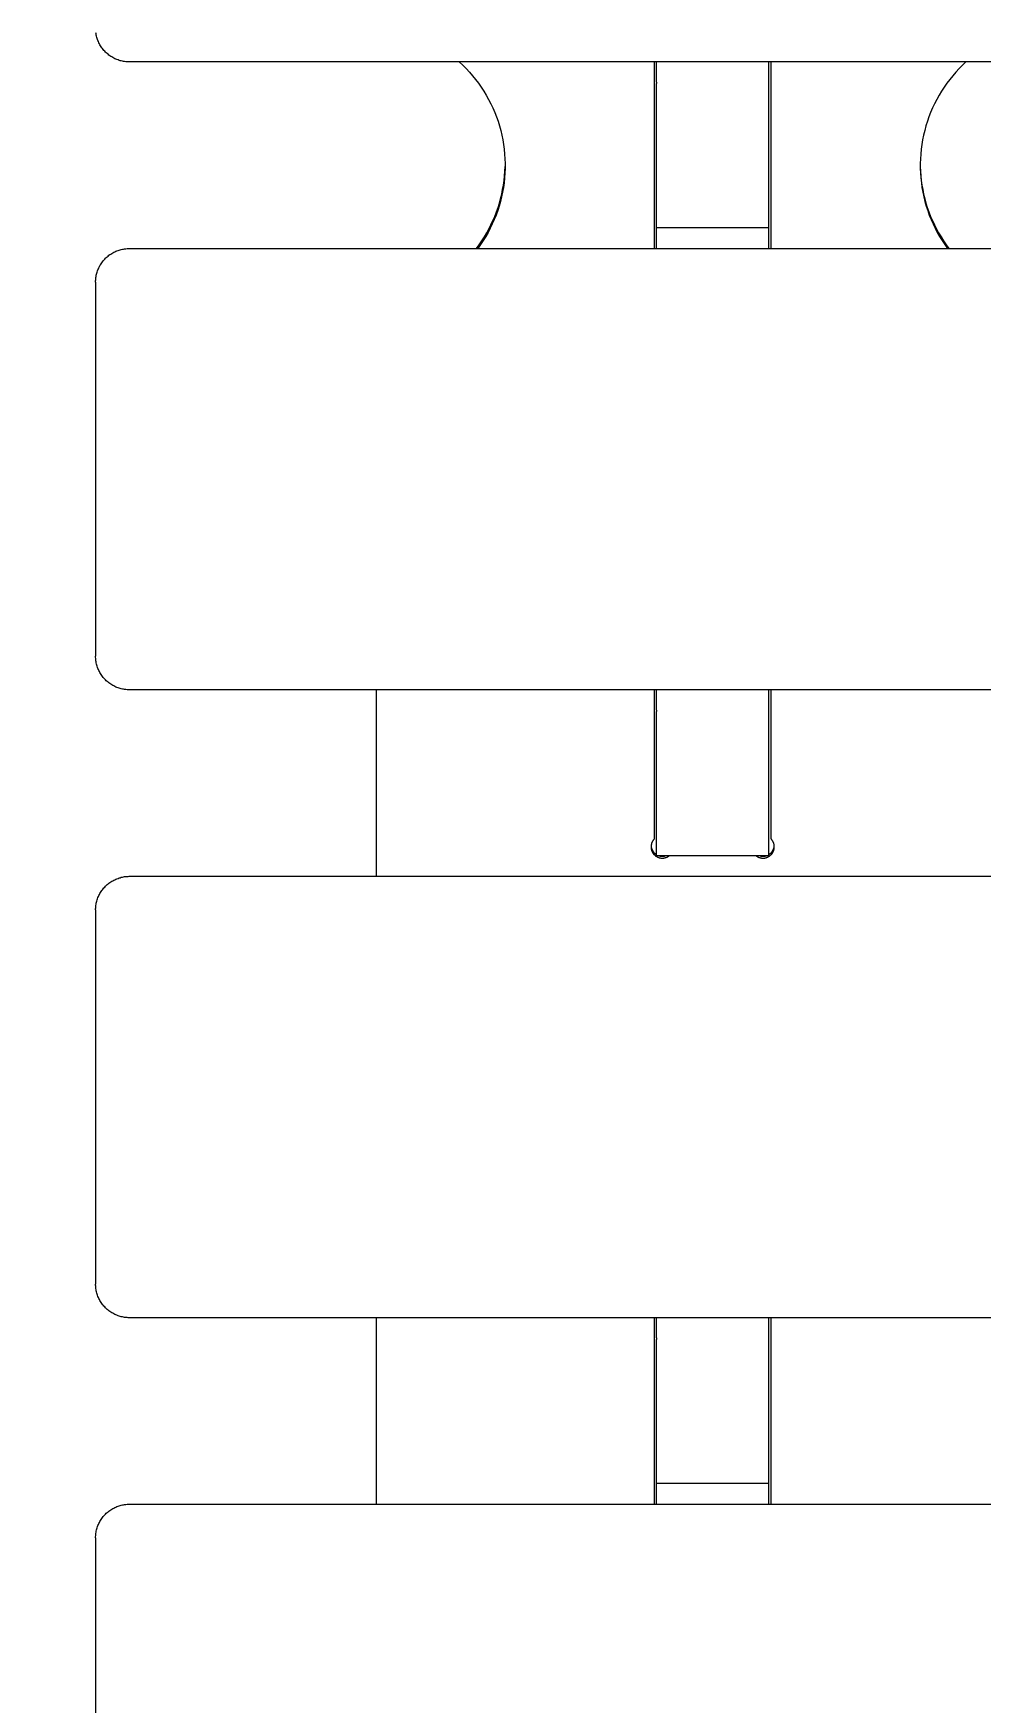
# Model space of a CAD drawing. Header units: millimetres. Extents: x -213 to 4577, y -424 to 2634.
# Drawn here: x 125.4 to 209.8, y 857.1 to 1005.8 of the extents above; entities that cross this region are included whole.
import ezdxf

# ---------------------------------------------------------------- set-up
doc = ezdxf.new("R2010")
doc.units = ezdxf.units.MM
doc.layers.add('ZANO_R', color=7, linetype='Continuous', lineweight=0)
doc.layers.add('ZANO_W', color=1, linetype='Continuous', lineweight=0)
doc.styles.add('Arial', font='arial.ttf')
doc.styles.get("Standard").update_dxf_attribs({"font": 'ARIALUNI.TTF'})
doc.dimstyles.new('pl i ang', dxfattribs={"dimtxt": 50, "dimasz": 50, "dimexe": 1.25, "dimexo": 0.625, "dimgap": 10, "dimtad": 1, "dimtoh": 1, "dimtxsty": 'Standard', "dimcen": 2.5, "dimclrd": 1, "dimclre": 1, "dimclrt": 1, "dimadec": 0, "dimazin": 0, "dimtfac": 1, "dimtmove": 0, "dimatfit": 3, "dimfxl": 1, "dimarcsym": 1})

# ---------------------------------------------------------------- blocks, each defined once
blk = doc.blocks.new('*D431')
at = {"layer": 'ZANO_W', "color": 1, "lineweight": -2}
for p, q in [((123.92, 1154.52), (-47.8, 1154.52)), ((-37.8, 1114.52), (-37.8, 763.54)), ((123.92, 723.54), (-47.8, 723.54))]:
    blk.add_line(p, q, dxfattribs=at)
at = {"layer": 'ZANO_W', "color": 1}
for points in [[(-31.14, 1114.52), (-44.47, 1114.52), (-37.8, 1154.52)], [(-44.47, 763.54), (-31.14, 763.54), (-37.8, 723.54)]]:
    blk.add_solid(points, dxfattribs=at)
at = {"layer": 'ZANO_W', "color": 1, "insert": (-68.24, 939.03), "char_height": 40, "attachment_point": 5, "rotation": 90, "style": 'Arial'}
blk.add_mtext('431', dxfattribs=at)

msp = doc.modelspace()

# ---------------------------------------------------------------- linework, layer by layer
at = {"layer": 'ZANO_R'}
for p, q in [((130.96, 1005.78), (130.95, 1005.88)), ((130.98, 1005.68), (130.96, 1005.78)), ((131.01, 1005.58), (130.98, 1005.68)), ((131.03, 1005.48), (131.01, 1005.58)), ((131.06, 1005.39), (131.03, 1005.48)), ((131.09, 1005.29), (131.06, 1005.39)), ((131.13, 1005.19), (131.09, 1005.29)), ((131.17, 1005.1), (131.13, 1005.19)), ((131.21, 1005), (131.17, 1005.1)), ((131.26, 1004.91), (131.21, 1005)), ((131.31, 1004.82), (131.26, 1004.91)), ((131.36, 1004.73), (131.31, 1004.82)), ((131.41, 1004.65), (131.36, 1004.73)), ((131.47, 1004.56), (131.41, 1004.65)), ((131.53, 1004.48), (131.47, 1004.56)), ((131.59, 1004.4), (131.53, 1004.48)), ((131.66, 1004.32), (131.59, 1004.4)), ((131.73, 1004.25), (131.66, 1004.32)), ((131.8, 1004.17), (131.73, 1004.25)), ((131.87, 1004.1), (131.8, 1004.17)), ((131.95, 1004.03), (131.87, 1004.1)), ((132.03, 1003.97), (131.95, 1004.03)), ((132.11, 1003.9), (132.03, 1003.97)), ((132.19, 1003.84), (132.11, 1003.9)), ((132.28, 1003.78), (132.19, 1003.84)), ((132.36, 1003.73), (132.28, 1003.78)), ((132.45, 1003.68), (132.36, 1003.73)), ((132.54, 1003.63), (132.45, 1003.68)), ((132.63, 1003.58), (132.54, 1003.63)), ((132.73, 1003.54), (132.63, 1003.58)), ((132.82, 1003.5), (132.73, 1003.54)), ((132.92, 1003.47), (132.82, 1003.5)), ((133.01, 1003.43), (132.92, 1003.47)), ((133.11, 1003.4), (133.01, 1003.43)), ((133.21, 1003.38), (133.11, 1003.4)), ((133.31, 1003.36), (133.21, 1003.38)), ((133.41, 1003.34), (133.31, 1003.36)), ((133.51, 1003.32), (133.41, 1003.34)), ((133.61, 1003.31), (133.51, 1003.32)), ((133.72, 1003.3), (133.61, 1003.31)), ((133.82, 1003.29), (133.72, 1003.3)), ((133.92, 1003.29), (133.82, 1003.29)), ((1927.92, 1003.29), (133.92, 1003.29)), ((163.34, 1003.29), (163.65, 1003)), ((163.65, 1003), (163.95, 1002.7)), ((163.95, 1002.7), (164.24, 1002.39)), ((180.72, 1003.29), (180.72, 986.67)), ((180.92, 1001.49), (180.92, 1003.29)), ((190.92, 1001.49), (190.92, 1003.29)), ((191.12, 986.67), (191.12, 1003.29)), ((207.89, 1002.7), (207.6, 1002.39)), ((208.19, 1003), (207.89, 1002.7)), ((208.5, 1003.29), (208.19, 1003)), ((164.24, 1002.39), (164.52, 1002.06)), ((164.52, 1002.06), (164.79, 1001.73)), ((164.79, 1001.73), (165.04, 1001.39)), ((165.04, 1001.39), (165.29, 1001.04)), ((180.92, 1001.49), (180.92, 1001.36)), ((180.92, 991.37), (180.92, 1001.36)), ((190.92, 1001.36), (190.92, 1001.49)), ((190.92, 991.37), (190.92, 1001.36)), ((206.8, 1001.39), (206.55, 1001.04)), ((207.05, 1001.73), (206.8, 1001.39)), ((207.32, 1002.06), (207.05, 1001.73)), ((207.6, 1002.39), (207.32, 1002.06)), ((165.29, 1001.04), (165.52, 1000.69)), ((165.52, 1000.69), (165.74, 1000.32)), ((165.74, 1000.32), (165.95, 999.95)), ((165.95, 999.95), (166.14, 999.57)), ((166.14, 999.57), (166.32, 999.19)), ((205.7, 999.57), (205.52, 999.19)), ((205.9, 999.95), (205.7, 999.57)), ((206.1, 1000.32), (205.9, 999.95)), ((206.32, 1000.69), (206.1, 1000.32)), ((206.55, 1001.04), (206.32, 1000.69)), ((166.32, 999.19), (166.49, 998.79)), ((166.49, 998.79), (166.64, 998.4)), ((166.64, 998.4), (166.79, 998)), ((205.2, 998.4), (205.06, 998)), ((205.35, 998.79), (205.2, 998.4)), ((205.52, 999.19), (205.35, 998.79)), ((166.79, 998), (166.91, 997.59)), ((166.91, 997.59), (167.03, 997.18)), ((167.03, 997.18), (167.13, 996.77)), ((167.13, 996.77), (167.21, 996.35)), ((204.72, 996.77), (204.63, 996.35)), ((204.82, 997.18), (204.72, 996.77)), ((204.93, 997.59), (204.82, 997.18)), ((205.06, 998), (204.93, 997.59)), ((167.21, 996.35), (167.28, 995.93)), ((167.28, 995.93), (167.34, 995.51)), ((167.34, 995.51), (167.38, 995.08)), ((204.5, 995.51), (204.46, 995.08)), ((204.56, 995.93), (204.5, 995.51)), ((204.63, 996.35), (204.56, 995.93)), ((167.38, 995.08), (167.41, 994.66)), ((167.4, 993.55), (167.42, 993.97)), ((167.42, 993.81), (167.4, 993.38)), ((167.41, 994.66), (167.42, 994.23)), ((167.42, 994.23), (167.42, 993.81)), ((204.44, 994.66), (204.42, 994.23)), ((204.42, 994.23), (204.42, 993.81)), ((204.42, 993.97), (204.44, 993.55)), ((204.42, 993.81), (204.44, 993.38)), ((204.46, 995.08), (204.44, 994.66)), ((167.2, 991.91), (167.27, 992.32)), ((167.27, 992.32), (167.33, 992.73)), ((167.33, 992.53), (167.27, 992.11)), ((167.33, 992.73), (167.37, 993.14)), ((167.37, 992.96), (167.33, 992.53)), ((167.37, 993.14), (167.4, 993.55)), ((167.4, 993.38), (167.37, 992.96)), ((204.44, 993.55), (204.47, 993.14)), ((204.44, 993.38), (204.47, 992.96)), ((204.47, 993.14), (204.51, 992.73)), ((204.47, 992.96), (204.52, 992.53)), ((204.51, 992.73), (204.57, 992.32)), ((204.52, 992.53), (204.57, 992.11)), ((204.57, 992.32), (204.64, 991.91)), ((166.79, 990.31), (166.91, 990.71)), ((167, 990.86), (166.89, 990.45)), ((166.91, 990.71), (167.02, 991.1)), ((167.11, 991.28), (167, 990.86)), ((167.02, 991.1), (167.12, 991.51)), ((167.19, 991.69), (167.11, 991.28)), ((167.12, 991.51), (167.2, 991.91)), ((167.27, 992.11), (167.19, 991.69)), ((180.92, 988.5), (180.92, 991.37)), ((190.92, 988.5), (190.92, 991.37)), ((204.57, 992.11), (204.65, 991.69)), ((204.64, 991.91), (204.72, 991.51)), ((204.65, 991.69), (204.74, 991.28)), ((204.72, 991.51), (204.82, 991.1)), ((204.74, 991.28), (204.84, 990.86)), ((204.82, 991.1), (204.93, 990.71)), ((204.84, 990.86), (204.96, 990.45)), ((204.93, 990.71), (205.05, 990.31)), ((166.16, 988.78), (166.34, 989.15)), ((166.46, 989.25), (166.28, 988.86)), ((166.34, 989.15), (166.5, 989.53)), ((166.61, 989.65), (166.46, 989.25)), ((166.5, 989.53), (166.65, 989.92)), ((166.76, 990.05), (166.61, 989.65)), ((166.65, 989.92), (166.79, 990.31)), ((166.89, 990.45), (166.76, 990.05)), ((204.96, 990.45), (205.09, 990.05)), ((205.05, 990.31), (205.19, 989.92)), ((205.09, 990.05), (205.23, 989.65)), ((205.19, 989.92), (205.34, 989.53)), ((205.23, 989.65), (205.39, 989.25)), ((205.34, 989.53), (205.5, 989.15)), ((205.39, 989.25), (205.56, 988.86)), ((205.5, 989.15), (205.68, 988.78)), ((165.34, 987.34), (165.57, 987.69)), ((165.69, 987.73), (165.47, 987.37)), ((165.57, 987.69), (165.78, 988.05)), ((165.9, 988.1), (165.69, 987.73)), ((165.78, 988.05), (165.98, 988.41)), ((166.1, 988.48), (165.9, 988.1)), ((165.98, 988.41), (166.16, 988.78)), ((166.28, 988.86), (166.1, 988.48)), ((180.92, 986.67), (180.92, 988.5)), ((190.92, 988.5), (180.92, 988.5)), ((190.92, 986.67), (190.92, 988.5)), ((205.56, 988.86), (205.74, 988.48)), ((205.68, 988.78), (205.86, 988.41)), ((205.74, 988.48), (205.94, 988.1)), ((205.86, 988.41), (206.06, 988.05)), ((205.94, 988.1), (206.15, 987.73)), ((206.06, 988.05), (206.28, 987.69)), ((206.15, 987.73), (206.37, 987.37)), ((206.28, 987.69), (206.5, 987.34)), ((132.28, 986.17), (132.36, 986.23)), ((132.36, 986.23), (132.45, 986.28)), ((132.45, 986.28), (132.54, 986.33)), ((132.54, 986.33), (132.63, 986.37)), ((132.63, 986.37), (132.73, 986.42)), ((132.73, 986.42), (132.82, 986.46)), ((132.82, 986.46), (132.92, 986.49)), ((132.92, 986.49), (133.01, 986.53)), ((133.01, 986.53), (133.11, 986.55)), ((133.11, 986.55), (133.21, 986.58)), ((133.21, 986.58), (133.31, 986.6)), ((133.31, 986.6), (133.41, 986.62)), ((133.41, 986.62), (133.51, 986.64)), ((133.51, 986.64), (133.61, 986.65)), ((133.61, 986.65), (133.72, 986.66)), ((133.72, 986.66), (133.82, 986.66)), ((133.82, 986.66), (133.92, 986.67)), ((133.92, 986.67), (1927.92, 986.67)), ((164.86, 986.67), (165.11, 987)), ((165.24, 987.01), (164.99, 986.67)), ((165.11, 987), (165.34, 987.34)), ((165.47, 987.37), (165.24, 987.01)), ((206.37, 987.37), (206.6, 987.01)), ((206.5, 987.34), (206.73, 987)), ((206.6, 987.01), (206.85, 986.67)), ((206.73, 987), (206.98, 986.67)), ((131.09, 984.67), (131.13, 984.77)), ((131.13, 984.77), (131.17, 984.86)), ((131.17, 984.86), (131.21, 984.95)), ((131.21, 984.95), (131.26, 985.05)), ((131.26, 985.05), (131.31, 985.14)), ((131.31, 985.14), (131.36, 985.22)), ((131.36, 985.22), (131.41, 985.31)), ((131.41, 985.31), (131.47, 985.4)), ((131.47, 985.4), (131.53, 985.48)), ((131.53, 985.48), (131.59, 985.56)), ((131.59, 985.56), (131.66, 985.64)), ((131.66, 985.64), (131.73, 985.71)), ((131.73, 985.71), (131.8, 985.79)), ((131.8, 985.79), (131.87, 985.86)), ((131.87, 985.86), (131.95, 985.93)), ((131.95, 985.93), (132.03, 985.99)), ((132.03, 985.99), (132.11, 986.06)), ((132.11, 986.06), (132.19, 986.12)), ((132.19, 986.12), (132.28, 986.17)), ((130.92, 983.77), (130.93, 983.87)), ((130.92, 983.67), (130.92, 983.77)), ((130.92, 983.67), (130.92, 982.31)), ((130.93, 983.87), (130.94, 983.97)), ((130.94, 983.97), (130.95, 984.07)), ((130.95, 984.07), (130.96, 984.18)), ((130.96, 984.18), (130.98, 984.28)), ((130.98, 984.28), (131.01, 984.38)), ((131.01, 984.38), (131.03, 984.48)), ((131.03, 984.48), (131.06, 984.57)), ((131.06, 984.57), (131.09, 984.67)), ((130.92, 982.31), (130.92, 950.34)), ((130.92, 950.24), (130.92, 950.34)), ((130.93, 950.14), (130.92, 950.24)), ((130.94, 950.04), (130.93, 950.14)), ((130.95, 949.93), (130.94, 950.04)), ((130.96, 949.83), (130.95, 949.93)), ((130.98, 949.73), (130.96, 949.83)), ((131.01, 949.63), (130.98, 949.73)), ((131.03, 949.53), (131.01, 949.63)), ((131.06, 949.44), (131.03, 949.53)), ((131.09, 949.34), (131.06, 949.44)), ((131.13, 949.24), (131.09, 949.34)), ((131.17, 949.15), (131.13, 949.24)), ((131.21, 949.05), (131.17, 949.15)), ((131.26, 948.96), (131.21, 949.05)), ((131.31, 948.87), (131.26, 948.96)), ((131.36, 948.78), (131.31, 948.87)), ((131.41, 948.7), (131.36, 948.78)), ((131.47, 948.61), (131.41, 948.7)), ((131.53, 948.53), (131.47, 948.61)), ((131.59, 948.45), (131.53, 948.53)), ((131.66, 948.37), (131.59, 948.45)), ((131.73, 948.3), (131.66, 948.37)), ((131.8, 948.22), (131.73, 948.3)), ((131.87, 948.15), (131.8, 948.22)), ((131.95, 948.08), (131.87, 948.15)), ((132.03, 948.02), (131.95, 948.08)), ((132.11, 947.95), (132.03, 948.02)), ((132.19, 947.89), (132.11, 947.95)), ((132.28, 947.83), (132.19, 947.89)), ((132.36, 947.78), (132.28, 947.83)), ((132.45, 947.73), (132.36, 947.78)), ((132.54, 947.68), (132.45, 947.73)), ((132.63, 947.63), (132.54, 947.68)), ((132.73, 947.59), (132.63, 947.63)), ((132.82, 947.55), (132.73, 947.59)), ((132.92, 947.52), (132.82, 947.55)), ((133.01, 947.48), (132.92, 947.52)), ((133.11, 947.45), (133.01, 947.48)), ((133.21, 947.43), (133.11, 947.45)), ((133.31, 947.41), (133.21, 947.43)), ((133.41, 947.39), (133.31, 947.41)), ((133.51, 947.37), (133.41, 947.39)), ((133.61, 947.36), (133.51, 947.37)), ((133.72, 947.35), (133.61, 947.36)), ((133.82, 947.34), (133.72, 947.35)), ((133.92, 947.34), (133.82, 947.34)), ((1927.92, 947.34), (133.92, 947.34)), ((155.92, 947.34), (155.92, 930.72)), ((180.72, 947.34), (180.72, 934.05)), ((180.92, 945.54), (180.92, 947.34)), ((190.92, 945.54), (190.92, 947.34)), ((191.12, 934.05), (191.12, 947.34)), ((180.92, 945.54), (180.92, 945.41)), ((180.92, 935.42), (180.92, 945.41)), ((190.92, 945.41), (190.92, 945.54)), ((190.92, 935.42), (190.92, 945.41)), ((180.92, 932.55), (180.92, 935.42)), ((190.92, 932.55), (190.92, 935.42)), ((180.44, 933.47), (180.43, 933.44)), ((180.43, 933.44), (180.43, 933.4)), ((180.43, 933.43), (180.44, 933.39)), ((180.43, 933.4), (180.43, 933.37)), ((180.43, 933.37), (180.43, 933.33)), ((180.43, 933.33), (180.43, 933.3)), ((180.43, 933.3), (180.43, 933.26)), ((180.43, 933.26), (180.44, 933.23)), ((180.45, 933.54), (180.44, 933.5)), ((180.44, 933.5), (180.44, 933.47)), ((180.44, 933.39), (180.44, 933.36)), ((180.44, 933.36), (180.45, 933.33)), ((180.44, 933.23), (180.44, 933.19)), ((180.44, 933.19), (180.45, 933.16)), ((180.46, 933.57), (180.45, 933.54)), ((180.45, 933.33), (180.45, 933.29)), ((180.45, 933.29), (180.46, 933.26)), ((180.45, 933.16), (180.45, 933.13)), ((180.45, 933.13), (180.46, 933.09)), ((180.47, 933.64), (180.46, 933.61)), ((180.46, 933.61), (180.46, 933.57)), ((180.46, 933.26), (180.47, 933.23)), ((180.46, 933.09), (180.47, 933.06)), ((180.48, 933.67), (180.47, 933.64)), ((180.47, 933.23), (180.48, 933.19)), ((180.47, 933.06), (180.48, 933.03)), ((180.5, 933.7), (180.48, 933.67)), ((180.48, 933.19), (180.49, 933.16)), ((180.48, 933.03), (180.49, 932.99)), ((180.49, 933.16), (180.5, 933.13)), ((180.49, 932.99), (180.5, 932.96)), ((180.51, 933.74), (180.5, 933.7)), ((180.5, 933.13), (180.52, 933.1)), ((180.5, 932.96), (180.52, 932.93)), ((180.52, 933.77), (180.51, 933.74)), ((180.54, 933.8), (180.52, 933.77)), ((180.52, 933.1), (180.53, 933.07)), ((180.52, 932.93), (180.53, 932.9)), ((180.53, 933.07), (180.55, 933.04)), ((180.53, 932.9), (180.55, 932.87)), ((180.56, 933.83), (180.54, 933.8)), ((180.55, 933.04), (180.56, 933.01)), ((180.55, 932.87), (180.57, 932.84)), ((180.57, 933.86), (180.56, 933.83)), ((180.56, 933.01), (180.58, 932.98)), ((180.59, 933.89), (180.57, 933.86)), ((180.57, 932.84), (180.58, 932.81)), ((180.58, 932.98), (180.6, 932.95)), ((180.58, 932.81), (180.6, 932.78)), ((180.61, 933.92), (180.59, 933.89)), ((180.6, 932.95), (180.62, 932.92)), ((180.6, 932.78), (180.62, 932.75)), ((180.63, 933.94), (180.61, 933.92)), ((180.62, 932.92), (180.64, 932.9)), ((180.62, 932.75), (180.64, 932.72)), ((180.65, 933.97), (180.63, 933.94)), ((180.64, 932.9), (180.66, 932.87)), ((180.64, 932.72), (180.66, 932.7)), ((180.67, 934), (180.65, 933.97)), ((180.66, 932.87), (180.68, 932.84)), ((180.66, 932.7), (180.69, 932.67)), ((180.7, 934.02), (180.67, 934)), ((180.68, 932.84), (180.71, 932.82)), ((180.69, 932.67), (180.71, 932.65)), ((180.72, 934.05), (180.7, 934.02)), ((180.71, 932.82), (180.73, 932.79)), ((180.71, 932.65), (180.74, 932.62)), ((180.73, 932.79), (180.76, 932.77)), ((180.76, 932.77), (180.78, 932.75)), ((180.78, 932.75), (180.81, 932.73)), ((180.81, 932.73), (180.84, 932.71)), ((180.84, 932.71), (180.86, 932.69)), ((180.86, 932.69), (180.89, 932.67)), ((180.89, 932.67), (180.92, 932.65)), ((190.92, 932.65), (190.95, 932.67)), ((190.95, 932.67), (190.98, 932.69)), ((190.98, 932.69), (191.01, 932.71)), ((191.01, 932.71), (191.03, 932.73)), ((191.03, 932.73), (191.06, 932.75)), ((191.06, 932.75), (191.09, 932.77)), ((191.09, 932.77), (191.11, 932.79)), ((191.11, 932.79), (191.13, 932.82)), ((191.11, 932.62), (191.13, 932.65)), ((191.15, 934.02), (191.12, 934.05)), ((191.13, 932.82), (191.16, 932.84)), ((191.13, 932.65), (191.15, 932.67)), ((191.17, 934), (191.15, 934.02)), ((191.15, 932.67), (191.18, 932.7)), ((191.16, 932.84), (191.18, 932.87)), ((191.19, 933.97), (191.17, 934)), ((191.18, 932.87), (191.2, 932.9)), ((191.18, 932.7), (191.2, 932.72)), ((191.21, 933.94), (191.19, 933.97)), ((191.2, 932.9), (191.22, 932.92)), ((191.2, 932.72), (191.22, 932.75)), ((191.23, 933.92), (191.21, 933.94)), ((191.22, 932.92), (191.24, 932.95)), ((191.22, 932.75), (191.24, 932.78)), ((191.25, 933.89), (191.23, 933.92)), ((191.24, 932.95), (191.26, 932.98)), ((191.24, 932.78), (191.26, 932.81)), ((191.27, 933.86), (191.25, 933.89)), ((191.26, 932.98), (191.28, 933.01)), ((191.26, 932.81), (191.28, 932.84)), ((191.29, 933.83), (191.27, 933.86)), ((191.28, 933.01), (191.29, 933.04)), ((191.28, 932.84), (191.29, 932.87)), ((191.3, 933.8), (191.29, 933.83)), ((191.29, 933.04), (191.31, 933.07)), ((191.29, 932.87), (191.31, 932.9)), ((191.32, 933.77), (191.3, 933.8)), ((191.31, 933.07), (191.32, 933.1)), ((191.31, 932.9), (191.32, 932.93)), ((191.33, 933.74), (191.32, 933.77)), ((191.32, 933.1), (191.34, 933.13)), ((191.32, 932.93), (191.34, 932.96)), ((191.35, 933.7), (191.33, 933.74)), ((191.34, 933.13), (191.35, 933.16)), ((191.34, 932.96), (191.35, 932.99)), ((191.36, 933.67), (191.35, 933.7)), ((191.35, 933.16), (191.36, 933.19)), ((191.35, 932.99), (191.36, 933.03)), ((191.37, 933.64), (191.36, 933.67)), ((191.36, 933.19), (191.37, 933.23)), ((191.36, 933.03), (191.37, 933.06)), ((191.38, 933.61), (191.37, 933.64)), ((191.37, 933.23), (191.38, 933.26)), ((191.37, 933.06), (191.38, 933.09)), ((191.39, 933.57), (191.38, 933.61)), ((191.38, 933.26), (191.39, 933.29)), ((191.38, 933.09), (191.39, 933.13)), ((191.39, 933.54), (191.39, 933.57)), ((191.4, 933.5), (191.39, 933.54)), ((191.39, 933.29), (191.4, 933.33)), ((191.39, 933.13), (191.4, 933.16)), ((191.41, 933.47), (191.4, 933.5)), ((191.4, 933.36), (191.41, 933.39)), ((191.4, 933.33), (191.4, 933.36)), ((191.4, 933.19), (191.41, 933.23)), ((191.4, 933.16), (191.4, 933.19)), ((191.41, 933.44), (191.41, 933.47)), ((191.41, 933.4), (191.41, 933.44)), ((191.41, 933.39), (191.41, 933.43)), ((191.41, 933.37), (191.41, 933.4)), ((191.41, 933.33), (191.41, 933.37)), ((191.41, 933.3), (191.41, 933.33)), ((191.41, 933.26), (191.41, 933.3)), ((191.41, 933.23), (191.41, 933.26)), ((180.74, 932.62), (180.76, 932.6)), ((180.76, 932.6), (180.79, 932.58)), ((180.79, 932.58), (180.81, 932.55)), ((180.81, 932.55), (180.84, 932.53)), ((180.84, 932.53), (180.87, 932.51)), ((180.87, 932.51), (180.9, 932.49)), ((180.9, 932.49), (180.93, 932.48)), ((190.92, 932.55), (180.92, 932.55)), ((180.93, 932.48), (180.96, 932.46)), ((180.96, 932.46), (180.99, 932.44)), ((180.99, 932.44), (181.02, 932.43)), ((181.02, 932.43), (181.05, 932.42)), ((181.05, 932.42), (181.09, 932.4)), ((181.09, 932.4), (181.12, 932.39)), ((181.12, 932.39), (181.15, 932.38)), ((181.15, 932.38), (181.18, 932.37)), ((181.16, 932.55), (181.19, 932.54)), ((181.18, 932.37), (181.22, 932.37)), ((181.19, 932.54), (181.23, 932.53)), ((181.22, 932.37), (181.25, 932.36)), ((181.23, 932.53), (181.26, 932.53)), ((181.25, 932.36), (181.29, 932.35)), ((181.26, 932.53), (181.29, 932.52)), ((181.29, 932.52), (181.33, 932.52)), ((181.29, 932.35), (181.32, 932.35)), ((181.32, 932.35), (181.35, 932.35)), ((181.33, 932.52), (181.36, 932.51)), ((181.35, 932.35), (181.39, 932.34)), ((181.36, 932.51), (181.39, 932.51)), ((181.39, 932.51), (181.43, 932.51)), ((181.39, 932.34), (181.42, 932.34)), ((181.42, 932.34), (181.46, 932.34)), ((181.43, 932.51), (181.46, 932.51)), ((181.46, 932.51), (181.5, 932.51)), ((181.46, 932.34), (181.49, 932.35)), ((181.49, 932.35), (181.53, 932.35)), ((181.5, 932.51), (181.53, 932.52)), ((181.53, 932.52), (181.56, 932.52)), ((181.53, 932.35), (181.56, 932.35)), ((181.56, 932.52), (181.6, 932.53)), ((181.56, 932.35), (181.6, 932.36)), ((181.6, 932.53), (181.63, 932.53)), ((181.6, 932.36), (181.63, 932.36)), ((181.63, 932.53), (181.66, 932.54)), ((181.63, 932.36), (181.66, 932.37)), ((181.66, 932.54), (181.69, 932.55)), ((181.66, 932.37), (181.7, 932.38)), ((181.7, 932.38), (181.73, 932.39)), ((181.73, 932.39), (181.76, 932.4)), ((181.76, 932.4), (181.79, 932.41)), ((181.79, 932.41), (181.83, 932.43)), ((181.83, 932.43), (181.86, 932.44)), ((181.86, 932.44), (181.89, 932.46)), ((181.89, 932.46), (181.92, 932.47)), ((181.92, 932.47), (181.95, 932.49)), ((181.95, 932.49), (181.98, 932.51)), ((181.98, 932.51), (182.01, 932.53)), ((182.01, 932.53), (182.03, 932.55)), ((189.81, 932.55), (189.84, 932.53)), ((189.84, 932.53), (189.86, 932.51)), ((189.86, 932.51), (189.89, 932.49)), ((189.89, 932.49), (189.92, 932.47)), ((189.92, 932.47), (189.95, 932.46)), ((189.95, 932.46), (189.98, 932.44)), ((189.98, 932.44), (190.02, 932.43)), ((190.02, 932.43), (190.05, 932.41)), ((190.05, 932.41), (190.08, 932.4)), ((190.08, 932.4), (190.11, 932.39)), ((190.11, 932.39), (190.15, 932.38)), ((190.15, 932.55), (190.18, 932.54)), ((190.15, 932.38), (190.18, 932.37)), ((190.18, 932.54), (190.21, 932.53)), ((190.18, 932.37), (190.21, 932.36)), ((190.21, 932.53), (190.25, 932.53)), ((190.21, 932.36), (190.25, 932.36)), ((190.25, 932.53), (190.28, 932.52)), ((190.25, 932.36), (190.28, 932.35)), ((190.28, 932.52), (190.31, 932.52)), ((190.28, 932.35), (190.32, 932.35)), ((190.31, 932.52), (190.35, 932.51)), ((190.32, 932.35), (190.35, 932.35)), ((190.35, 932.51), (190.38, 932.51)), ((190.35, 932.35), (190.38, 932.34)), ((190.38, 932.51), (190.41, 932.51)), ((190.38, 932.34), (190.42, 932.34)), ((190.41, 932.51), (190.45, 932.51)), ((190.42, 932.34), (190.45, 932.34)), ((190.45, 932.51), (190.48, 932.51)), ((190.45, 932.34), (190.49, 932.35)), ((190.48, 932.51), (190.51, 932.52)), ((190.49, 932.35), (190.52, 932.35)), ((190.51, 932.52), (190.55, 932.52)), ((190.52, 932.35), (190.56, 932.35)), ((190.55, 932.52), (190.58, 932.53)), ((190.56, 932.35), (190.59, 932.36)), ((190.58, 932.53), (190.61, 932.53)), ((190.59, 932.36), (190.62, 932.37)), ((190.61, 932.53), (190.65, 932.54)), ((190.62, 932.37), (190.66, 932.37)), ((190.65, 932.54), (190.68, 932.55)), ((190.66, 932.37), (190.69, 932.38)), ((190.69, 932.38), (190.72, 932.39)), ((190.72, 932.39), (190.76, 932.4)), ((190.76, 932.4), (190.79, 932.42)), ((190.79, 932.42), (190.82, 932.43)), ((190.82, 932.43), (190.85, 932.44)), ((190.85, 932.44), (190.88, 932.46)), ((190.88, 932.46), (190.91, 932.48)), ((190.91, 932.48), (190.94, 932.49)), ((190.94, 932.49), (190.97, 932.51)), ((190.97, 932.51), (191, 932.53)), ((191, 932.53), (191.03, 932.55)), ((191.03, 932.55), (191.06, 932.58)), ((191.06, 932.58), (191.08, 932.6)), ((191.08, 932.6), (191.11, 932.62)), ((131.59, 929.61), (131.66, 929.69)), ((131.66, 929.69), (131.73, 929.76)), ((131.73, 929.76), (131.8, 929.84)), ((131.8, 929.84), (131.87, 929.91)), ((131.87, 929.91), (131.95, 929.98)), ((131.95, 929.98), (132.03, 930.04)), ((132.03, 930.04), (132.11, 930.11)), ((132.11, 930.11), (132.19, 930.17)), ((132.19, 930.17), (132.28, 930.22)), ((132.28, 930.22), (132.36, 930.28)), ((132.36, 930.28), (132.45, 930.33)), ((132.45, 930.33), (132.54, 930.38)), ((132.54, 930.38), (132.63, 930.42)), ((132.63, 930.42), (132.73, 930.47)), ((132.73, 930.47), (132.82, 930.51)), ((132.82, 930.51), (132.92, 930.54)), ((132.92, 930.54), (133.01, 930.58)), ((133.01, 930.58), (133.11, 930.6)), ((133.11, 930.6), (133.21, 930.63)), ((133.21, 930.63), (133.31, 930.65)), ((133.31, 930.65), (133.41, 930.67)), ((133.41, 930.67), (133.51, 930.69)), ((133.51, 930.69), (133.61, 930.7)), ((133.61, 930.7), (133.72, 930.71)), ((133.72, 930.71), (133.82, 930.71)), ((133.82, 930.71), (133.92, 930.72)), ((133.92, 930.72), (1927.92, 930.72)), ((130.95, 928.12), (130.96, 928.23)), ((130.96, 928.23), (130.98, 928.33)), ((130.98, 928.33), (131.01, 928.43)), ((131.01, 928.43), (131.03, 928.52)), ((131.03, 928.52), (131.06, 928.62)), ((131.06, 928.62), (131.09, 928.72)), ((131.09, 928.72), (131.13, 928.82)), ((131.13, 928.82), (131.17, 928.91)), ((131.17, 928.91), (131.21, 929)), ((131.21, 929), (131.26, 929.1)), ((131.26, 929.1), (131.31, 929.19)), ((131.31, 929.19), (131.36, 929.27)), ((131.36, 929.27), (131.41, 929.36)), ((131.41, 929.36), (131.47, 929.45)), ((131.47, 929.45), (131.53, 929.53)), ((131.53, 929.53), (131.59, 929.61)), ((130.92, 927.82), (130.93, 927.92)), ((130.92, 927.72), (130.92, 927.82)), ((130.92, 927.72), (130.92, 926.36)), ((130.93, 927.92), (130.94, 928.02)), ((130.94, 928.02), (130.95, 928.12)), ((130.92, 926.36), (130.92, 894.39)), ((130.92, 894.29), (130.92, 894.39)), ((130.93, 894.19), (130.92, 894.29)), ((130.94, 894.09), (130.93, 894.19)), ((130.95, 893.98), (130.94, 894.09)), ((130.96, 893.88), (130.95, 893.98)), ((130.98, 893.78), (130.96, 893.88)), ((131.01, 893.68), (130.98, 893.78)), ((131.03, 893.58), (131.01, 893.68)), ((131.06, 893.49), (131.03, 893.58)), ((131.09, 893.39), (131.06, 893.49)), ((131.13, 893.29), (131.09, 893.39)), ((131.17, 893.2), (131.13, 893.29)), ((131.21, 893.1), (131.17, 893.2)), ((131.26, 893.01), (131.21, 893.1)), ((131.31, 892.92), (131.26, 893.01)), ((131.36, 892.83), (131.31, 892.92)), ((131.41, 892.75), (131.36, 892.83)), ((131.47, 892.66), (131.41, 892.75)), ((131.53, 892.58), (131.47, 892.66)), ((131.59, 892.5), (131.53, 892.58)), ((131.66, 892.42), (131.59, 892.5)), ((131.73, 892.35), (131.66, 892.42)), ((131.8, 892.27), (131.73, 892.35)), ((131.87, 892.2), (131.8, 892.27)), ((131.95, 892.13), (131.87, 892.2)), ((132.03, 892.07), (131.95, 892.13)), ((132.11, 892), (132.03, 892.07)), ((132.19, 891.94), (132.11, 892)), ((132.28, 891.88), (132.19, 891.94)), ((132.36, 891.83), (132.28, 891.88)), ((132.45, 891.78), (132.36, 891.83)), ((132.54, 891.73), (132.45, 891.78)), ((132.63, 891.68), (132.54, 891.73)), ((132.73, 891.64), (132.63, 891.68)), ((132.82, 891.6), (132.73, 891.64)), ((132.92, 891.57), (132.82, 891.6)), ((133.01, 891.53), (132.92, 891.57)), ((133.11, 891.5), (133.01, 891.53)), ((133.21, 891.48), (133.11, 891.5)), ((133.31, 891.46), (133.21, 891.48)), ((133.41, 891.44), (133.31, 891.46)), ((133.51, 891.42), (133.41, 891.44)), ((133.61, 891.41), (133.51, 891.42)), ((133.72, 891.4), (133.61, 891.41)), ((133.82, 891.39), (133.72, 891.4)), ((133.92, 891.39), (133.82, 891.39)), ((1927.92, 891.39), (133.92, 891.39)), ((155.92, 891.39), (155.92, 874.77)), ((180.72, 891.39), (180.72, 874.77)), ((180.92, 889.59), (180.92, 891.39)), ((190.92, 889.59), (190.92, 891.39)), ((191.12, 874.77), (191.12, 891.39)), ((180.92, 889.59), (180.92, 889.46)), ((190.92, 889.46), (190.92, 889.59)), ((180.92, 879.47), (180.92, 889.46)), ((190.92, 879.47), (190.92, 889.46)), ((180.92, 876.6), (180.92, 879.47)), ((190.92, 876.6), (190.92, 879.47)), ((180.92, 874.77), (180.92, 876.6)), ((190.92, 876.6), (180.92, 876.6)), ((190.92, 874.77), (190.92, 876.6)), ((132.92, 874.59), (133.01, 874.62)), ((133.01, 874.62), (133.11, 874.65)), ((133.11, 874.65), (133.21, 874.68)), ((133.21, 874.68), (133.31, 874.7)), ((133.31, 874.7), (133.41, 874.72)), ((133.41, 874.72), (133.51, 874.74)), ((133.51, 874.74), (133.61, 874.75)), ((133.61, 874.75), (133.72, 874.76)), ((133.72, 874.76), (133.82, 874.76)), ((133.82, 874.76), (133.92, 874.77)), ((133.92, 874.77), (1927.92, 874.77)), ((131.21, 873.05), (131.26, 873.15)), ((131.26, 873.15), (131.31, 873.24)), ((131.31, 873.24), (131.36, 873.32)), ((131.36, 873.32), (131.41, 873.41)), ((131.41, 873.41), (131.47, 873.5)), ((131.47, 873.5), (131.53, 873.58)), ((131.53, 873.58), (131.59, 873.66)), ((131.59, 873.66), (131.66, 873.74)), ((131.66, 873.74), (131.73, 873.81)), ((131.73, 873.81), (131.8, 873.89)), ((131.8, 873.89), (131.87, 873.96)), ((131.87, 873.96), (131.95, 874.03)), ((131.95, 874.03), (132.03, 874.09)), ((132.03, 874.09), (132.11, 874.16)), ((132.11, 874.16), (132.19, 874.22)), ((132.19, 874.22), (132.28, 874.27)), ((132.28, 874.27), (132.36, 874.33)), ((132.36, 874.33), (132.45, 874.38)), ((132.45, 874.38), (132.54, 874.43)), ((132.54, 874.43), (132.63, 874.47)), ((132.63, 874.47), (132.73, 874.52)), ((132.73, 874.52), (132.82, 874.56)), ((132.82, 874.56), (132.92, 874.59)), ((130.92, 871.87), (130.93, 871.97)), ((130.92, 871.77), (130.92, 871.87)), ((130.92, 871.77), (130.92, 870.41)), ((130.93, 871.97), (130.94, 872.07)), ((130.94, 872.07), (130.95, 872.17)), ((130.95, 872.17), (130.96, 872.28)), ((130.96, 872.28), (130.98, 872.38)), ((130.98, 872.38), (131.01, 872.48)), ((131.01, 872.48), (131.03, 872.57)), ((131.03, 872.57), (131.06, 872.67)), ((131.06, 872.67), (131.09, 872.77)), ((131.09, 872.77), (131.13, 872.87)), ((131.13, 872.87), (131.17, 872.96)), ((131.17, 872.96), (131.21, 873.05)), ((130.92, 870.41), (130.92, 838.44))]:
    msp.add_line(p, q, dxfattribs=at)

# ---------------------------------------------------------------- dimensions: what is measured, and where the dimension line sits
at = {"layer": 'ZANO_W'}
dim = msp.add_linear_dim(base=(-37.8, 723.54), p1=(133.92, 1154.52), p2=(133.92, 723.54), angle=90, dimstyle='pl i ang', override={"dimtxt": 40, "dimasz": 40, "dimexe": 10, "dimexo": 10, "dimtoh": 0, "dimdec": 0, "dimtxsty": 'Arial', "dimtdec": 0, "dimtmove": 1}, dxfattribs=at)
dim.commit()
dim.dimension.update_dxf_attribs({"geometry": '*D431', "text_midpoint": (-68.24, 939.03)})

doc.saveas('drawing.dxf')
